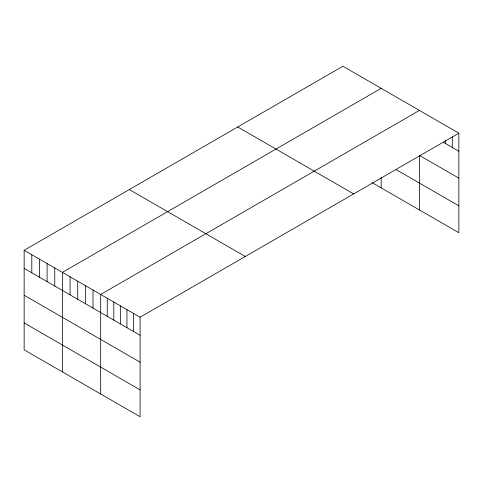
<?xml version="1.0" encoding="UTF-8"?>
<svg xmlns="http://www.w3.org/2000/svg" width="483" height="483" viewBox="0 0 483 483"><rect width="100%" height="100%" fill="white"/><g stroke="black" fill="none" stroke-linecap="round" stroke-linejoin="round"><path stroke-width="0.72" d="M24.15 250.285L140.094 317.222L140.094 416.751L24.15 349.813L24.15 250.285L342.906 66.249L458.85 133.187L458.85 232.715L372.242 182.713M381.172 88.341L62.41 272.37L62.41 371.904M419.431 110.426L100.669 294.461L100.669 393.989M140.094 317.222L458.85 133.187M443.322 142.292L458.85 151.257M419.431 155.381L458.85 178.136M396.471 169.823L458.85 205.836M237.721 126.981L353.659 193.918M129.341 189.553L245.279 256.491M24.15 268.349L140.094 335.287M24.15 295.234L140.094 362.172M24.15 322.928L140.094 389.866M452.281 136.924L452.281 147.46M445.712 140.656L445.712 143.668M419.431 156.069L419.431 209.96M381.172 177.412L381.172 187.869M133.519 313.431L133.519 331.495M126.951 309.633L126.951 327.703M120.382 305.842L120.382 323.912M113.813 302.05L113.813 320.114M107.244 298.252L107.244 316.323M93.02 290.041L93.02 308.112M85.364 285.628L85.364 303.692M77.715 281.209L77.715 299.279M70.065 276.789L70.065 294.859M54.76 267.956L54.76 286.021M47.105 263.537L47.105 281.607M39.455 259.117L39.455 277.188M31.8 254.698L31.8 272.768"/></g></svg>
